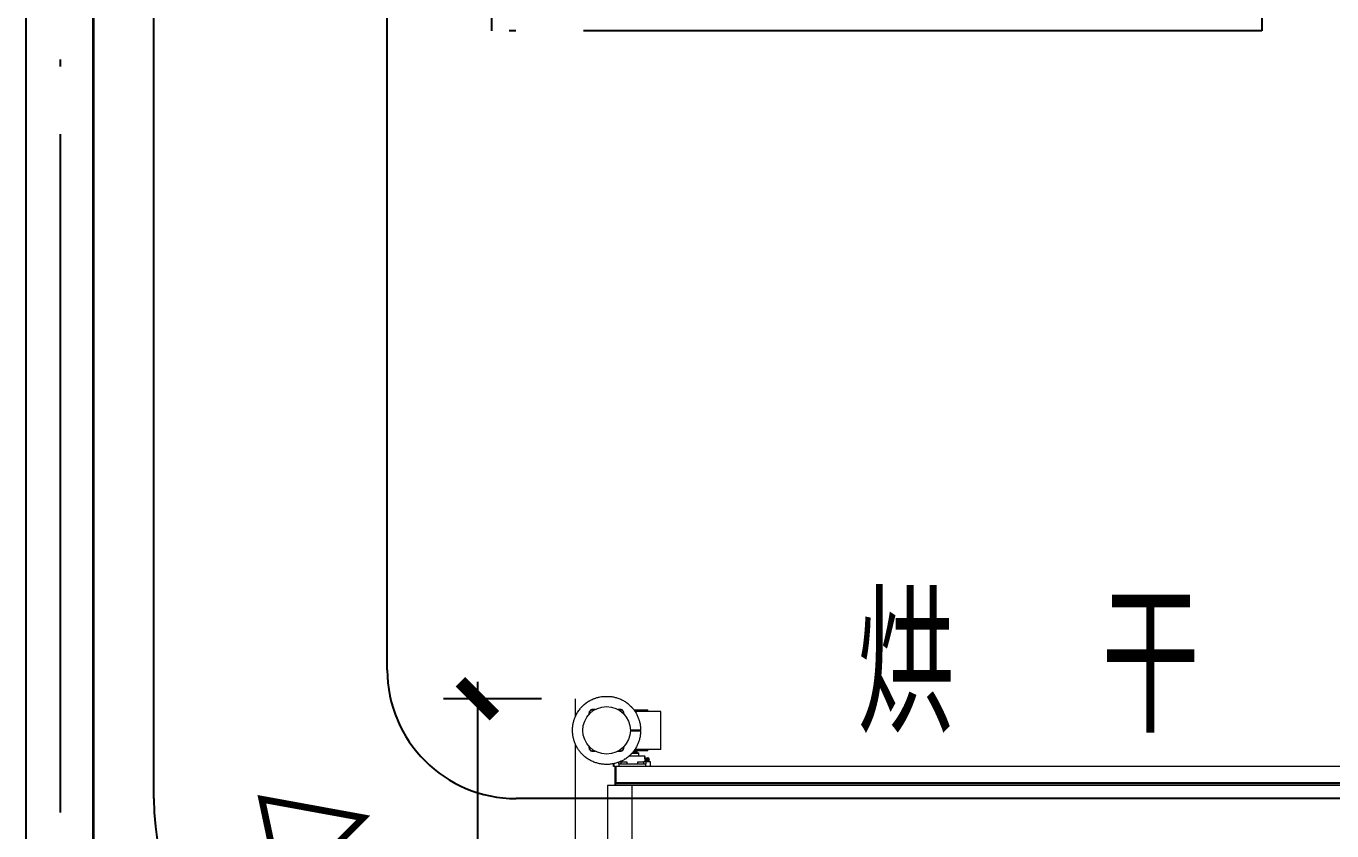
# Model space of a CAD drawing. Extents: x -2187 to 96136, y -11110 to 52208.
# Drawn here: x 29226 to 33076, y 21249 to 23622 of the extents above; entities that cross this region are included whole.
import ezdxf

# ---------------------------------------------------------------- set-up
doc = ezdxf.new("R2010")
doc.units = 0
doc.header["$LTSCALE"] = 1000
doc.header["$MEASUREMENT"] = 0
doc.linetypes.add('ACAD_ISO02W100', pattern=[15, 12, -3])
doc.linetypes.add('DOTE', pattern=[2.42, 2, -0.2, 0.02, -0.2])
for name, color, linetype in [('DIM_SYMB', 3, 'Continuous'), ('DOTE', 14, 'DOTE'), ('WALL', 4, 'Continuous'), ('设备型号', 7, 'Continuous')]:
    doc.layers.add(name, color=color, linetype=linetype)
doc.styles.add('HZHT', font='hztxt_e.shx', dxfattribs={"width": 1.5, "bigfont": 'hztxt.shx'})
doc.styles.get("Standard").update_dxf_attribs({"font": 'gbenor.shx', "bigfont": 'gbcbig.shx'})
doc.dimstyles.new('75', dxfattribs={"dimscale": 100, "dimtxt": 3, "dimasz": 1, "dimexe": 1, "dimexo": 1, "dimgap": 0.2, "dimtad": 1, "dimdec": 0, "dimrnd": 10, "dimzin": 0, "dimdsep": 46, "dimtxsty": 'HZHT', "dimblk1": 'ARCHTICK', "dimblk2": 'ARCHTICK', "dimsah": 1, "dimcen": 1, "dimdle": 0.5, "dimclrd": 1, "dimclre": 1, "dimadec": 0, "dimazin": 0, "dimtfac": 1, "dimtdec": 0, "dimtix": 1, "dimtmove": 2, "dimatfit": 3, "dimfxl": 0, "dimtolj": 1, "dimtzin": 0, "dimarcsym": 0})

# ---------------------------------------------------------------- blocks, each defined once
blk = doc.blocks.new('_ArchTick')
at = {"color": 0, "linetype": 'ByBlock', "const_width": 0.4}
blk.add_lwpolyline([(-0.5, -0.5), (0.5, 0.5)], dxfattribs=at)
blk = doc.blocks.new('*D123')
at = {"color": 1, "linetype": 'ACAD_ISO02W100', "lineweight": -2, "ltscale": 750}
for p, q in [((30556.6, 21688.8), (30556.6, 20745.3)), ((30745.1, 21638.8), (30456.6, 21638.8)), ((30556.6, 18361.5), (30556.6, 19495.3)), ((31215.1, 18411.5), (30456.6, 18411.5))]:
    blk.add_line(p, q, dxfattribs=at)
at = {"layer": 'Defpoints', "color": 0, "linetype": 'ACAD_ISO02W100', "ltscale": 750}
for p in [(30556.6, 21638.8), (30845.1, 21638.8), (31315.1, 18411.5)]:
    blk.add_point(p, dxfattribs=at)
at = {"color": 1, "linetype": 'ACAD_ISO02W100', "lineweight": -2, "ltscale": 750, "xscale": 100, "yscale": 100, "zscale": 100}
for p, rotation in [((30556.6, 21638.8), 90), ((30556.6, 18411.5), 270)]:
    blk.add_blockref('_ArchTick', p, dxfattribs=dict(at, rotation=rotation))
at = {"color": 0, "linetype": 'ACAD_ISO02W100', "ltscale": 750, "insert": (30366.1, 20120.3), "char_height": 300, "attachment_point": 2, "rotation": 90, "style": 'HZHT'}
blk.add_mtext('\\A1;3230', dxfattribs=at)

msp = doc.modelspace()

# ---------------------------------------------------------------- linework, layer by layer
at = {"color": 7, "linetype": 'Continuous', "lineweight": 15}
for p, q in [((30845.097, 21638.784), (30845.097, 21585.103)), ((31018.214, 21605.748), (31059.461, 21605.748)), ((31059.461, 21601.748), (31059.461, 21605.748)), ((31097.461, 21601.748), (31020.853, 21601.748)), ((31097.461, 21489.748), (31097.461, 21601.748)), ((31037.89, 21546.753), (31007.364, 21546.75)), ((31037.456, 21546.748), (31007.364, 21546.748)), ((31007.411, 21544.748), (31037.456, 21544.748)), ((31007.411, 21544.747), (31037.89, 21544.744)), ((31037.456, 21546.748), (31037.89, 21546.753)), ((31037.458, 21544.989), (31037.456, 21546.747)), ((31037.456, 21544.748), (31037.89, 21544.744)), ((30845.097, 21506.356), (30845.097, 20473.161)), ((31097.461, 21489.748), (31020.991, 21489.748)), ((31059.461, 21485.748), (31059.461, 21489.748)), ((30973.345, 21447.404), (30973.345, 21451.853)), ((30976.061, 21452.784), (30980.7, 21452.784)), ((30980.7, 21447.404), (30980.7, 21452.784)), ((30980.7, 21452.784), (30997.131, 21452.784)), ((30997.131, 21452.784), (30996.713, 21447.404)), ((31012.35, 21478.484), (31032.711, 21478.484)), ((31012.778, 21478.984), (31032.211, 21478.984)), ((31015.71, 21482.448), (31027.461, 21482.448)), ((31016.702, 21483.748), (31027.461, 21483.748)), ((31059.461, 21485.748), (31018.235, 21485.748)), ((31026.461, 21482.448), (31026.461, 21483.748)), ((31027.461, 21483.748), (31027.461, 21485.748)), ((31027.461, 21478.984), (31027.461, 21482.448)), ((31029.507, 21447.404), (31029.076, 21452.784)), ((31029.076, 21452.784), (31046.012, 21452.784)), ((31032.711, 21478.484), (31032.211, 21478.984)), ((31032.711, 21476.447), (31032.711, 21478.484)), ((31032.711, 21469.784), (31032.711, 21470.546)), ((31046.012, 21452.784), (31046.012, 21447.404)), ((31053.494, 21452.784), (31046.012, 21452.784)), ((31049.352, 21469.784), (31050.5, 21469.784)), ((31051.434, 21452.784), (31049.859, 21469.331)), ((31054.739, 21452.784), (31050.5, 21469.784)), ((31054.294, 21463.286), (31052.248, 21462.775)), ((31054.378, 21463.286), (31052.253, 21462.755)), ((31055.417, 21459.29), (31053.251, 21458.75)), ((31053.494, 21452.784), (31053.494, 21447.404)), ((31067.084, 21452.784), (31053.494, 21452.784)), ((31056.371, 21455.295), (31054.245, 21454.765)), ((31062.171, 21463.906), (31060.311, 21464.182)), ((31062.025, 21457.309), (31063.537, 21458.427)), ((31067.084, 21447.404), (31067.084, 21452.784)), ((30957.782, 21447.404), (30957.782, 21438.784)), ((30957.782, 21447.404), (30957.784, 21447.404)), ((30957.784, 21438.784), (30957.782, 21438.784)), ((30957.784, 21438.784), (30957.784, 21447.404)), ((30957.784, 21447.404), (30959.154, 21447.404)), ((30959.154, 21438.784), (30957.784, 21438.784)), ((30959.154, 21447.404), (30959.154, 21438.784)), ((30959.263, 21447.404), (30959.154, 21447.404)), ((30962.626, 21438.784), (30959.154, 21438.784)), ((30959.263, 21447.707), (30959.263, 21447.404)), ((30962.626, 21391.184), (30962.626, 21438.784)), ((30962.626, 21438.784), (30964.626, 21438.784)), ((30964.626, 21391.184), (30964.626, 21438.784)), ((30965.333, 21438.784), (30964.626, 21438.784)), ((30965.333, 21391.184), (30965.333, 21438.784)), ((37100.332, 21438.784), (30965.333, 21438.784)), ((30973.345, 21447.404), (30974.927, 21447.404)), ((30974.927, 21438.784), (30974.927, 21447.404)), ((30974.927, 21447.404), (31051.915, 21447.404)), ((31051.915, 21447.404), (31051.915, 21438.784)), ((31053.494, 21447.404), (31051.915, 21447.404)), ((31067.084, 21447.404), (31067.14, 21447.404)), ((31067.14, 21438.784), (31067.14, 21447.404)), ((30940.461, 21382.884), (30940.461, 20482.884)), ((31012.461, 21382.884), (30940.461, 21382.884)), ((30962.626, 21391.184), (30964.626, 21391.184)), ((30962.626, 21383.784), (30962.626, 21391.184)), ((37100.332, 21383.784), (30962.626, 21383.784)), ((30965.026, 21390.784), (30965.026, 21388.784)), ((37100.332, 21388.784), (30965.026, 21388.784)), ((37100.332, 21391.184), (30965.333, 21391.184)), ((30992.461, 21383.784), (30992.461, 21382.884)), ((37100.332, 21382.884), (31012.461, 21382.884)), ((31032.461, 21382.884), (31032.461, 21383.784))]:
    msp.add_line(p, q, dxfattribs=at)
at = {"color": 8, "linetype": 'Continuous', "lineweight": 15}
for p, q in [((31049.859, 21469.331), (31003.099, 21469.331)), ((31012.461, 20488.784), (31012.461, 21382.884))]:
    msp.add_line(p, q, dxfattribs=at)
at = {"color": 7, "linetype": 'Continuous', "lineweight": 15}
msp.add_circle((30937.461, 21545.748), 70.082, dxfattribs=at)
for centre, radius, start, end in [((30991.307, 21443.323), 68.911, 11.057673, 16.94969), ((30991.666, 21443.421), 71.716, 11.165923, 16.827215), ((31005.477, 21446.863), 59.2, 11.263799, 16.731142)]:
    msp.add_arc(centre, radius, start, end, dxfattribs=at)
for points, knots in [([(31037.89, 21544.744), (31037.749, 21541.233), (31037.468, 21534.212), (31035.663, 21523.813), (31032.867, 21513.665), (31029.663, 21505.504), (31026.614, 21499.213), (31024.093, 21494.626), (31021.344, 21490.182), (31018.378, 21485.89), (31015.23, 21481.801), (31012.664, 21478.778), (31010.968, 21476.919), (31010.228, 21476.123), (31009.679, 21475.544), (31008.808, 21474.639), (31007.581, 21473.403), (31005.978, 21471.864), (31004.352, 21470.377), (31002.695, 21468.933), (31000.998, 21467.526), (30999.254, 21466.149), (30997.434, 21464.783), (30995.973, 21463.74), (30994.728, 21462.887), (30993.147, 21461.796), (30990.629, 21460.188), (30987.238, 21458.213), (30982.309, 21455.583), (30975.823, 21452.613), (30966.826, 21449.383), (30956.6, 21446.815), (30945.19, 21445.29), (30933.674, 21445.065), (30922.21, 21446.146), (30910.954, 21448.512), (30901.391, 21451.681), (30893.516, 21455.122), (30888.508, 21457.735), (30884.989, 21459.777), (30882.889, 21461.067), (30881.151, 21462.217), (30879.924, 21463.06), (30879.183, 21463.571), (30878.716, 21463.9), (30876.819, 21465.248), (30873.256, 21467.969), (30869.793, 21471.032), (30867.676, 21473.073), (30867.013, 21473.724), (30866.353, 21474.387), (30865.694, 21475.061), (30865.001, 21475.783), (30864.296, 21476.537), (30863.393, 21477.52), (30861.722, 21479.33), (30859.306, 21482.229), (30855.279, 21487.552), (30850.51, 21494.88), (30845.664, 21504.362), (30841.824, 21514.338), (30839.048, 21524.67), (30837.379, 21535.245), (30836.832, 21545.941), (30837.42, 21556.634), (30839.13, 21567.203), (30841.945, 21577.525), (30845.308, 21586.161), (30848.75, 21593.188), (30851.914, 21598.737), (30855.36, 21603.987), (30858.91, 21608.78), (30861.761, 21612.219), (30863.657, 21614.258), (30864.434, 21615.095), (30864.879, 21615.571), (30866.464, 21617.241), (30869.367, 21620.107), (30872.617, 21622.923), (30874.686, 21624.581), (30875.516, 21625.231), (30876.359, 21625.875), (30877.215, 21626.513), (30878.086, 21627.148), (30879.022, 21627.814), (30880.087, 21628.547), (30881.493, 21629.504), (30883.258, 21630.661), (30886.178, 21632.437), (30890.153, 21634.649), (30895.198, 21637.128), (30901.51, 21639.802), (30909.098, 21642.37), (30917.993, 21644.574), (30924.048, 21645.357), (30927.077, 21645.748)], [0, 0, 0, 0, 0.02277861, 0.045543399, 0.06827945, 0.090972617, 0.102302313, 0.113616248, 0.124912633, 0.136190085, 0.147447424, 0.15838003, 0.161898885, 0.163776405, 0.165429185, 0.16706969, 0.171930667, 0.176724778, 0.181481361, 0.186226084, 0.190983959, 0.195780337, 0.200643503, 0.205744289, 0.207422336, 0.21043588, 0.218201108, 0.226796723, 0.235890498, 0.254435766, 0.273020919, 0.297836779, 0.322683369, 0.347542524, 0.372395589, 0.397223889, 0.422009951, 0.437601516, 0.452935949, 0.458628813, 0.463988859, 0.468921203, 0.472149164, 0.473647863, 0.474757452, 0.475859963, 0.488744517, 0.503820049, 0.505816151, 0.50782404, 0.509846236, 0.511885263, 0.513943643, 0.516334461, 0.518582589, 0.522602294, 0.532314458, 0.543051942, 0.565888061, 0.588934373, 0.612008771, 0.63510472, 0.65821556, 0.681333979, 0.704452379, 0.727563155, 0.75065899, 0.773733205, 0.787568593, 0.801392637, 0.815142329, 0.828285551, 0.840075845, 0.84409544, 0.846343546, 0.847487088, 0.848324512, 0.861276706, 0.873931748, 0.876200464, 0.878478943, 0.880770778, 0.883079571, 0.885408929, 0.887762508, 0.890528522, 0.893803107, 0.898792864, 0.904216371, 0.915973635, 0.928290772, 0.940667486, 0.960418767, 0.980199138, 1, 1, 1, 1]), ([(30927.077, 21645.748), (30930.533, 21645.748), (30937.451, 21645.748), (30944.37, 21645.748), (30947.832, 21645.748)], [0, 0, 0, 0, 0.49961042, 1, 1, 1, 1]), ([(30947.832, 21645.748), (30951.254, 21645.294), (30958.095, 21644.386), (30966.718, 21642.078), (30973.761, 21639.627), (30979.31, 21637.313), (30984.639, 21634.711), (30989.565, 21631.965), (30993.041, 21629.779), (30995.042, 21628.387), (30996.075, 21627.672), (30997.131, 21626.919), (30998.367, 21626.008), (30999.556, 21625.1), (31001.87, 21623.275), (31005.233, 21620.394), (31008.229, 21617.469), (31009.945, 21615.673), (31010.491, 21615.092), (31011.226, 21614.296), (31012.523, 21612.865), (31014.34, 21610.744), (31016.474, 21608.093), (31019.933, 21603.484), (31024.348, 21596.695), (31029.113, 21587.419), (31032.916, 21577.677), (31035.684, 21567.577), (31037.472, 21557.231), (31037.751, 21550.246), (31037.89, 21546.753)], [0, 0, 0, 0, 0.070618455, 0.141153708, 0.182221366, 0.223238898, 0.264147731, 0.303555683, 0.338648084, 0.348157232, 0.353452275, 0.364367295, 0.37469262, 0.384893211, 0.395000485, 0.435002107, 0.475475447, 0.480651788, 0.485866828, 0.491786052, 0.502846241, 0.525402744, 0.548940744, 0.572507869, 0.643347682, 0.714407777, 0.785647948, 0.857023586, 0.92848998, 1, 1, 1, 1]), ([(30903.716, 21606.975), (30903.11, 21606.984), (30901.752, 21607.003), (30899.706, 21607.041), (30897.779, 21607.066), (30896.365, 21607.123), (30895.445, 21607.057), (30894.236, 21606.897), (30892.499, 21606.431), (30890.357, 21605.31), (30888.489, 21603.742), (30887.018, 21601.801), (30886.003, 21599.617), (30885.621, 21597.831), (30885.506, 21596.581), (30885.526, 21595.688), (30885.556, 21594.42), (30885.578, 21593.392), (30885.592, 21592.784)], [0, 0, 0, 0, 0.06553662, 0.14675005, 0.22106203, 0.27386734, 0.29955462, 0.32054676, 0.40562139, 0.49229464, 0.57972363, 0.66700359, 0.75335619, 0.83792384, 0.86283321, 0.88891479, 0.93432627, 1, 1, 1, 1]), ([(30902.383, 21606.256), (30902.221, 21606.256), (30901.308, 21606.256), (30899.706, 21606.258), (30897.784, 21606.252), (30896.395, 21606.265), (30895.515, 21606.227), (30894.397, 21606.094), (30892.782, 21605.683), (30890.79, 21604.657), (30889.053, 21603.207), (30887.693, 21601.401), (30886.776, 21599.369), (30886.43, 21597.715), (30886.366, 21596.546), (30886.365, 21595.681), (30886.364, 21594.672), (30886.364, 21593.899), (30886.364, 21593.544)], [0, 0, 0, 0, 0.0199364, 0.11228239, 0.196775, 0.2561679, 0.28295409, 0.30501014, 0.39451965, 0.48589801, 0.57814903, 0.67028355, 0.76124159, 0.85016376, 0.87597523, 0.90498781, 0.95647346, 1, 1, 1, 1]), ([(30988.666, 21593.359), (30988.681, 21594.02), (30988.708, 21595.282), (30988.738, 21596.942), (30988.459, 21598.708), (30987.854, 21600.614), (30986.632, 21602.703), (30984.98, 21604.491), (30982.982, 21605.867), (30981.242, 21606.575), (30979.963, 21606.892), (30979.175, 21607.026), (30978.458, 21607.109), (30977.679, 21607.113), (30976.371, 21607.085), (30974.218, 21607.04), (30972.383, 21607.014), (30971.355, 21606.999)], [0, 0, 0, 0, 0.075339162, 0.143696633, 0.188245135, 0.278166449, 0.369435715, 0.461313703, 0.552834907, 0.643302225, 0.673107771, 0.702695731, 0.734138469, 0.755065548, 0.791248882, 0.883039221, 1, 1, 1, 1]), ([(30987.908, 21594.206), (30987.907, 21594.597), (30987.905, 21595.357), (30987.915, 21596.317), (30987.881, 21597.066), (30987.818, 21597.625), (30987.639, 21598.704), (30987.144, 21600.304), (30986.018, 21602.248), (30984.479, 21603.907), (30982.616, 21605.172), (30980.995, 21605.809), (30979.807, 21606.082), (30979.08, 21606.196), (30978.413, 21606.25), (30977.668, 21606.256), (30976.369, 21606.257), (30974.615, 21606.256), (30973.177, 21606.256), (30972.545, 21606.256)], [0, 0, 0, 0, 0.05077825, 0.09871766, 0.1247579, 0.14811677, 0.17163232, 0.26683883, 0.36369657, 0.46112027, 0.55818996, 0.65380974, 0.68528393, 0.7164955, 0.7492303, 0.77219111, 0.81320986, 0.91799322, 1, 1, 1, 1]), ([(30885.602, 21498.832), (30885.588, 21498.099), (30885.566, 21496.946), (30885.533, 21495.552), (30885.513, 21494.659), (30885.625, 21493.409), (30886.006, 21491.624), (30887.018, 21489.438), (30888.486, 21487.495), (30890.354, 21485.925), (30892.496, 21484.802), (30894.234, 21484.332), (30895.444, 21484.172), (30896.225, 21484.112), (30897.332, 21484.147), (30898.763, 21484.172), (30901.088, 21484.218), (30902.894, 21484.242), (30904.137, 21484.259)], [0, 0, 0, 0, 0.07701528, 0.12114801, 0.14649175, 0.17068379, 0.25284104, 0.3367562, 0.42159555, 0.50660161, 0.59089406, 0.67365193, 0.6940754, 0.71907083, 0.75580042, 0.81026495, 0.86943736, 1, 1, 1, 1]), ([(30886.364, 21498.034), (30886.364, 21497.567), (30886.363, 21496.681), (30886.365, 21495.559), (30886.366, 21494.694), (30886.43, 21493.525), (30886.776, 21491.872), (30887.693, 21489.839), (30889.053, 21488.034), (30890.79, 21486.583), (30892.782, 21485.557), (30894.397, 21485.146), (30895.515, 21485.013), (30896.257, 21484.981), (30897.337, 21484.985), (30898.763, 21484.983), (30900.672, 21484.984), (30902.063, 21484.984), (30902.89, 21484.984)], [0, 0, 0, 0, 0.05545865, 0.10522141, 0.13326312, 0.15821085, 0.24415738, 0.33207164, 0.42112301, 0.51028699, 0.59860751, 0.68512172, 0.70643969, 0.73232952, 0.77324171, 0.83480985, 0.90172043, 1, 1, 1, 1]), ([(30970.782, 21484.25), (30971.338, 21484.242), (30973.364, 21484.215), (30975.708, 21484.169), (30977.679, 21484.126), (30978.459, 21484.129), (30979.175, 21484.213), (30979.963, 21484.346), (30981.243, 21484.662), (30982.983, 21485.37), (30984.983, 21486.746), (30986.637, 21488.534), (30987.858, 21490.624), (30988.447, 21492.468), (30988.69, 21493.952), (30988.768, 21495.505), (30988.689, 21496.847), (30988.672, 21497.806), (30988.67, 21497.923)], [0, 0, 0, 0, 0.061793476, 0.2251608, 0.260509289, 0.280954471, 0.311675638, 0.340585786, 0.369709767, 0.458115099, 0.547557929, 0.637356062, 0.726563109, 0.814456221, 0.850704065, 0.893473697, 0.986920222, 1, 1, 1, 1]), ([(30972.252, 21484.984), (30972.318, 21484.984), (30973.854, 21484.984), (30975.706, 21484.983), (30977.668, 21484.984), (30978.413, 21484.99), (30979.08, 21485.044), (30979.807, 21485.158), (30980.995, 21485.431), (30982.616, 21486.068), (30984.479, 21487.333), (30986.018, 21488.992), (30987.144, 21490.936), (30987.64, 21492.536), (30987.818, 21493.615), (30987.881, 21494.174), (30987.915, 21494.924), (30987.905, 21495.934), (30987.907, 21496.743), (30987.908, 21497.181)], [0, 0, 0, 0, 0.00842341, 0.19576059, 0.23601262, 0.25854426, 0.29066732, 0.32129573, 0.35218194, 0.44601579, 0.54127262, 0.63687627, 0.73192346, 0.82534863, 0.84842391, 0.87134532, 0.89691852, 0.94414119, 1, 1, 1, 1]), ([(31013.127, 21469.784), (31011.607, 21469.784), (31008.521, 21469.784), (31005.337, 21469.784), (31003.748, 21469.784), (31003.659, 21469.784)], [0, 0, 0, 0, 0.4779724, 0.97071593, 1, 1, 1, 1]), ([(31049.352, 21469.784), (31048.906, 21469.784), (31047.993, 21469.784), (31045.313, 21469.784), (31041.628, 21469.784), (31036.941, 21469.784), (31031.48, 21469.784), (31025.509, 21469.784), (31019.336, 21469.784), (31015.166, 21469.784), (31013.127, 21469.784)], [0, 0, 0, 0, 0.11845842, 0.24235138, 0.370152, 0.5, 0.629848, 0.75764862, 0.88154158, 1, 1, 1, 1]), ([(31032.706, 21470.546), (31032.706, 21470.567), (31032.708, 21470.622), (31032.67, 21471.037), (31032.617, 21471.715), (31032.57, 21472.622), (31032.555, 21473.659), (31032.584, 21474.707), (31032.642, 21475.602), (31032.699, 21476.242), (31032.706, 21476.382), (31032.709, 21476.447)], [0, 0, 0, 0, 0.06297178, 0.16796733, 0.27810444, 0.39570837, 0.51958473, 0.64646247, 0.7728761, 0.8949155, 1, 1, 1, 1]), ([(31049.352, 21469.784), (31049.41, 21469.779), (31049.526, 21469.767), (31049.681, 21469.679), (31049.796, 21469.549), (31049.847, 21469.423), (31049.857, 21469.349), (31049.859, 21469.331)], [0, 0, 0, 0, 0.2334037, 0.46687744, 0.69829213, 0.92569766, 1, 1, 1, 1]), ([(31054.294, 21463.286), (31054.394, 21463.309), (31054.594, 21463.355), (31054.802, 21463.402), (31054.639, 21463.356), (31054.466, 21463.309), (31054.378, 21463.286)], [0, 0, 0, 0, 0.2494626, 0.49999437, 0.74762506, 1, 1, 1, 1]), ([(31054.378, 21463.286), (31054.6, 21462.92), (31055.046, 21462.185), (31055.495, 21460.838), (31055.445, 21459.847), (31055.417, 21459.29)], [0, 0, 0, 0, 0.30140326, 0.60713104, 1, 1, 1, 1]), ([(31057.21, 21463.422), (31056.994, 21463.297), (31056.531, 21463.028), (31055.705, 21463.001), (31055.066, 21463.148), (31054.802, 21463.367), (31054.753, 21463.408)], [0, 0, 0, 0, 0.28290024, 0.60468471, 0.92663302, 1, 1, 1, 1]), ([(31055.417, 21459.29), (31055.63, 21458.925), (31056.059, 21458.189), (31056.479, 21456.842), (31056.41, 21455.852), (31056.371, 21455.295)], [0, 0, 0, 0, 0.30140326, 0.60713104, 1, 1, 1, 1]), ([(31056.371, 21455.295), (31056.462, 21455.32), (31056.639, 21455.367), (31056.696, 21455.385), (31056.723, 21455.393)], [0, 0, 0, 0, 0.51993218, 1, 1, 1, 1]), ([(31056.745, 21455.383), (31056.765, 21455.43), (31056.892, 21455.723), (31057.347, 21456.15), (31058.095, 21456.543), (31058.659, 21456.539), (31058.94, 21456.537)], [0, 0, 0, 0, 0.05869797, 0.36530555, 0.68470643, 1, 1, 1, 1]), ([(31060.321, 21464.14), (31060.149, 21464.181), (31059.616, 21464.305), (31058.693, 21464.165), (31057.801, 21463.858), (31057.377, 21463.493), (31057.235, 21463.37)], [0, 0, 0, 0, 0.15939226, 0.49479251, 0.83020263, 1, 1, 1, 1]), ([(31058.946, 21456.578), (31059.113, 21456.54), (31059.64, 21456.417), (31060.557, 21456.558), (31061.445, 21456.862), (31061.865, 21457.223), (31062.004, 21457.343)], [0, 0, 0, 0, 0.155631769, 0.494248669, 0.83287553, 1, 1, 1, 1])]:
    msp.add_open_spline(points, degree=3, knots=knots, dxfattribs=at)
for points in [[(30962.626, 21391.184), (30962.662, 21390.87), (30962.734, 21390.241), (30963.289, 21389.448), (30964.082, 21388.893), (30964.711, 21388.82), (30965.026, 21388.784)], [(30964.626, 21391.184), (30964.632, 21391.132), (30964.644, 21391.027), (30964.736, 21390.895), (30964.869, 21390.802), (30964.973, 21390.79), (30965.026, 21390.784)], [(30965.026, 21388.784), (30965.051, 21388.82), (30965.103, 21388.893), (30965.179, 21389.448), (30965.256, 21390.241), (30965.307, 21390.87), (30965.333, 21391.184)], [(30965.026, 21390.784), (30965.051, 21390.79), (30965.103, 21390.802), (30965.179, 21390.895), (30965.256, 21391.027), (30965.307, 21391.132), (30965.333, 21391.184)]]:
    msp.add_open_spline(points, degree=3, dxfattribs=at)
at = {"layer": 'DIM_SYMB', "const_width": 20}
msp.add_lwpolyline([(30323.45, 21038.124), (30146.673, 21214.901), (30219.738, 21287.966), (29920.758, 21342.54), (29982.405, 21050.633), (30049.413, 21117.641), (30226.19, 20940.864), (30323.45, 21038.124)], close=True, dxfattribs=at)
at = {"layer": 'DOTE'}
msp.add_line((29325.665, 42663.27), (29325.665, -3336.73), dxfattribs=at)
msp.add_line((29325.665, 42663.27), (29325.665, -3336.73), dxfattribs=at)
msp.add_lwpolyline([(30598.54, 29883.473), (32869.75, 29883.473), (32869.75, 23607.739), (30598.54, 23607.739)], close=True, dxfattribs=at)
at = {"layer": 'WALL'}
for p, q in [((29425.665, 1513.27), (29425.665, 32444.112)), ((29225.665, 7763.27), (29225.665, 32414.112)), ((29423.749, 12863.27), (29423.749, 32414.112))]:
    msp.add_line(p, q, dxfattribs=at)
at = {"layer": '设备型号', "color": 6}
for p, q in [((29602.611, 21344.314), (29602.611, 29811.764)), ((30290.671, 21724.443), (30290.671, 29811.764)), ((37100.332, 21344.443), (30670.671, 21344.443))]:
    msp.add_line(p, q, dxfattribs=at)
for centre, radius in [((30670.671, 21724.443), 380), ((30402.611, 21344.314), 800)]:
    msp.add_arc(centre, radius, 180, 270, dxfattribs=at)

# ---------------------------------------------------------------- texts
at = {"layer": 'DIM_SYMB'}
msp.add_text('烘  干  后  衣  服  流  水  线', height=400, dxfattribs=at).set_placement((31676.184, 21538.335))

# ---------------------------------------------------------------- dimensions: what is measured, and where the dimension line sits
at = {"color": 1, "linetype": 'ACAD_ISO02W100', "ltscale": 750}
dim = msp.add_linear_dim(base=(30556.565, 21638.784), p1=(31315.097, 18411.501), p2=(30845.097, 21638.784), angle=270, dimstyle='75', override={"dimfxl": 3.25}, dxfattribs=at)
dim.commit()
dim.dimension.update_dxf_attribs({"geometry": '*D123', "text_midpoint": (30516.075, 20120.318), "dimtype": 160})

doc.saveas('drawing.dxf')
